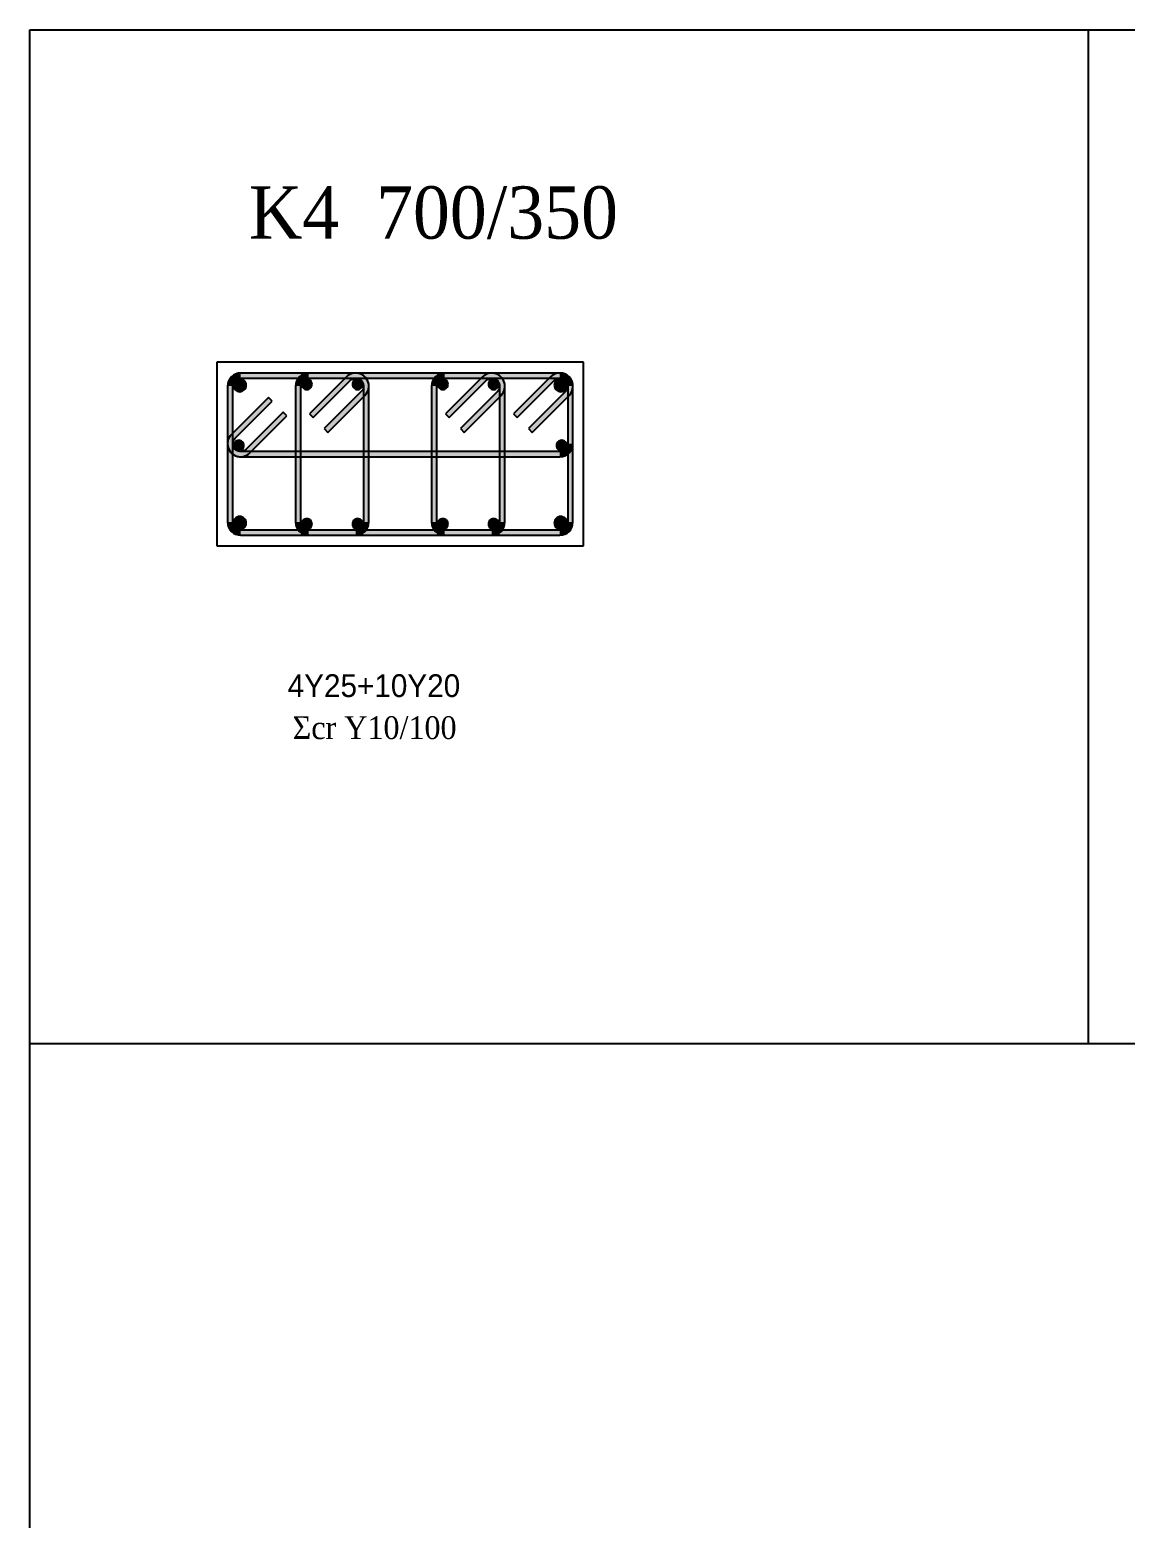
# Model space of a CAD drawing. Header units: millimetres. Extents: x -2171 to 1563, y -1758 to -1505.
# Drawn here: x -1636.59 to -1626.13, y -1604.5 to -1590.28 of the extents above; entities that cross this region are included whole.
import ezdxf

# ---------------------------------------------------------------- set-up
doc = ezdxf.new("R2010")
doc.units = ezdxf.units.MM
for name, color, linetype in [('-S_TEXT', 3, 'Continuous'), ('Col_Det', 7, 'Continuous'), ('Col_Det_4', 7, 'Continuous'), ('Col_Det_Fill', 7, 'Continuous'), ('Geo_Col_Pro_1', 7, 'Continuous')]:
    doc.layers.add(name, color=color, linetype=linetype)
doc.styles.add('S1Arl22_b_934_161', font='arial.ttf', dxfattribs={"width": 0.933629, "height": 0.002175})
doc.styles.add('S1TmsNwRmn22_b_934_161', font='times.ttf', dxfattribs={"width": 0.933629, "height": 0.002175})

msp = doc.modelspace()

# ---------------------------------------------------------------- hatches: boundary and pattern name
at = {"layer": 'Col_Det_Fill'}
for color, points in [(252, [(-1634.5796, -1593.6089), (-1634.5796, -1593.5589, 0.4142136), (-1634.7046, -1593.6839), (-1634.6546, -1593.6839, -0.4142136)]), (252, [(-1634.5796, -1593.6089), (-1634.5796, -1593.5589, 0.4142136), (-1634.7046, -1593.6839), (-1634.6546, -1593.6839, -0.4142136)]), (12, [(-1634.5259, -1593.6751, 0.4142136), (-1634.5884, -1593.6126, 0.4142136), (-1634.6509, -1593.6751, 0.4142136), (-1634.5884, -1593.7376, 0.4142136)]), (252, [(-1631.5296, -1593.6089), (-1631.5296, -1593.5589), (-1634.5796, -1593.5589), (-1634.5796, -1593.6089)]), (252, [(-1631.5296, -1593.6089), (-1631.5296, -1593.5589), (-1634.5796, -1593.5589), (-1634.5796, -1593.6089)]), (252, [(-1633.9296, -1593.6089), (-1633.9296, -1593.5589, 0.4142136), (-1634.0546, -1593.6839), (-1634.0046, -1593.6839, -0.4142136)]), (56, [(-1633.8973, -1593.6662, 0.4142136), (-1633.9473, -1593.6162, 0.4142136), (-1633.9973, -1593.6662, 0.4142136), (-1633.9473, -1593.7162, 0.4142136)]), (252, [(-1633.4796, -1593.6089), (-1633.4796, -1593.5589), (-1633.9296, -1593.5589), (-1633.9296, -1593.6089)]), (252, [(-1633.5326, -1593.6309), (-1633.568, -1593.5955), (-1633.9215, -1593.9491), (-1633.8862, -1593.9844)]), (252, [(-1633.4046, -1593.6839), (-1633.3546, -1593.6839, 0.6681786), (-1633.568, -1593.5955), (-1633.5326, -1593.6309, -0.6681786)]), (56, [(-1633.4119, -1593.6662, 0.4142136), (-1633.4619, -1593.6162, 0.4142136), (-1633.5119, -1593.6662, 0.4142136), (-1633.4619, -1593.7162, 0.4142136)]), (252, [(-1633.4266, -1593.7369), (-1633.3912, -1593.7723, 0.6681786), (-1633.4796, -1593.5589), (-1633.4796, -1593.6089, -0.6681786)]), (252, [(-1632.6296, -1593.6089), (-1632.6296, -1593.5589, 0.4142136), (-1632.7546, -1593.6839), (-1632.7046, -1593.6839, -0.4142136)]), (56, [(-1632.5973, -1593.6662, 0.4142136), (-1632.6473, -1593.6162, 0.4142136), (-1632.6973, -1593.6662, 0.4142136), (-1632.6473, -1593.7162, 0.4142136)]), (252, [(-1632.1796, -1593.6089), (-1632.1796, -1593.5589), (-1632.6296, -1593.5589), (-1632.6296, -1593.6089)]), (252, [(-1632.2326, -1593.6309), (-1632.268, -1593.5955), (-1632.6215, -1593.9491), (-1632.5862, -1593.9844)]), (252, [(-1632.1046, -1593.6839), (-1632.0546, -1593.6839, 0.6681786), (-1632.268, -1593.5955), (-1632.2326, -1593.6309, -0.6681786)]), (56, [(-1632.1119, -1593.6662, 0.4142136), (-1632.1619, -1593.6162, 0.4142136), (-1632.2119, -1593.6662, 0.4142136), (-1632.1619, -1593.7162, 0.4142136)]), (252, [(-1632.1266, -1593.7369), (-1632.0912, -1593.7723, 0.6681786), (-1632.1796, -1593.5589), (-1632.1796, -1593.6089, -0.6681786)]), (252, [(-1631.5826, -1593.6309), (-1631.618, -1593.5955), (-1631.9715, -1593.9491), (-1631.9362, -1593.9844)]), (252, [(-1631.4546, -1593.6839), (-1631.4046, -1593.6839, 0.6681786), (-1631.618, -1593.5955), (-1631.5826, -1593.6309, -0.6681786)]), (12, [(-1631.4583, -1593.6751, 0.4142136), (-1631.5208, -1593.6126, 0.4142136), (-1631.5833, -1593.6751, 0.4142136), (-1631.5208, -1593.7376, 0.4142136)]), (252, [(-1631.4766, -1593.7369), (-1631.4412, -1593.7723, 0.6681786), (-1631.5296, -1593.5589), (-1631.5296, -1593.6089, -0.6681786)]), (252, [(-1631.4546, -1593.6839), (-1631.4046, -1593.6839, 0.4142136), (-1631.5296, -1593.5589), (-1631.5296, -1593.6089, -0.4142136)]), (252, [(-1634.6546, -1593.6839), (-1634.7046, -1593.6839), (-1634.7046, -1594.9839), (-1634.6546, -1594.9839)]), (252, [(-1634.6546, -1593.6839), (-1634.7046, -1593.6839), (-1634.7046, -1594.2339), (-1634.6546, -1594.2339)]), (252, [(-1634.2791, -1593.8273), (-1634.3144, -1593.792), (-1634.668, -1594.1455), (-1634.6326, -1594.1809)]), (252, [(-1634.0046, -1593.6839), (-1634.0546, -1593.6839), (-1634.0546, -1594.9839), (-1634.0046, -1594.9839)]), (252, [(-1633.7801, -1594.0905), (-1633.7448, -1594.1258), (-1633.3912, -1593.7723), (-1633.4266, -1593.7369)]), (252, [(-1633.4046, -1594.9839), (-1633.3546, -1594.9839), (-1633.3546, -1593.6839), (-1633.4046, -1593.6839)]), (252, [(-1632.7046, -1593.6839), (-1632.7546, -1593.6839), (-1632.7546, -1594.9839), (-1632.7046, -1594.9839)]), (252, [(-1632.4801, -1594.0905), (-1632.4448, -1594.1258), (-1632.0912, -1593.7723), (-1632.1266, -1593.7369)]), (252, [(-1632.1046, -1594.9839), (-1632.0546, -1594.9839), (-1632.0546, -1593.6839), (-1632.1046, -1593.6839)]), (252, [(-1631.8301, -1594.0905), (-1631.7948, -1594.1258), (-1631.4412, -1593.7723), (-1631.4766, -1593.7369)]), (252, [(-1631.4546, -1594.9839), (-1631.4046, -1594.9839), (-1631.4046, -1593.6839), (-1631.4546, -1593.6839)]), (252, [(-1631.4546, -1594.2339), (-1631.4046, -1594.2339), (-1631.4046, -1593.6839), (-1631.4546, -1593.6839)]), (252, [(-1634.5266, -1594.2869), (-1634.4912, -1594.3223), (-1634.1377, -1593.9687), (-1634.173, -1593.9334)]), (252, [(-1634.6326, -1594.1809), (-1634.668, -1594.1455, 0.6681786), (-1634.5796, -1594.3589), (-1634.5796, -1594.3089, -0.6681786)]), (56, [(-1634.5473, -1594.2516, 0.4142136), (-1634.5973, -1594.2016, 0.4142136), (-1634.6473, -1594.2516, 0.4142136), (-1634.5973, -1594.3016, 0.4142136)]), (56, [(-1631.4619, -1594.2516, 0.4142136), (-1631.5119, -1594.2016, 0.4142136), (-1631.5619, -1594.2516, 0.4142136), (-1631.5119, -1594.3016, 0.4142136)]), (252, [(-1634.6546, -1594.2339), (-1634.7046, -1594.2339, 0.6681786), (-1634.4912, -1594.3223), (-1634.5266, -1594.2869, -0.6681786)]), (252, [(-1634.5796, -1594.3089), (-1634.5796, -1594.3589), (-1631.5296, -1594.3589), (-1631.5296, -1594.3089)]), (252, [(-1631.5296, -1594.3089), (-1631.5296, -1594.3589, 0.4142136), (-1631.4046, -1594.2339), (-1631.4546, -1594.2339, -0.4142136)]), (12, [(-1634.5259, -1594.9927, 0.4142136), (-1634.5884, -1594.9302, 0.4142136), (-1634.6509, -1594.9927, 0.4142136), (-1634.5884, -1595.0552, 0.4142136)]), (12, [(-1631.4583, -1594.9927, 0.4142136), (-1631.5208, -1594.9302, 0.4142136), (-1631.5833, -1594.9927, 0.4142136), (-1631.5208, -1595.0552, 0.4142136)]), (252, [(-1634.6546, -1594.9839), (-1634.7046, -1594.9839, 0.4142136), (-1634.5796, -1595.1089), (-1634.5796, -1595.0589, -0.4142136)]), (252, [(-1634.5796, -1595.0589), (-1634.5796, -1595.1089), (-1631.5296, -1595.1089), (-1631.5296, -1595.0589)]), (252, [(-1634.0046, -1594.9839), (-1634.0546, -1594.9839, 0.4142136), (-1633.9296, -1595.1089), (-1633.9296, -1595.0589, -0.4142136)]), (56, [(-1633.8973, -1595.0016, 0.4142136), (-1633.9473, -1594.9516, 0.4142136), (-1633.9973, -1595.0016, 0.4142136), (-1633.9473, -1595.0516, 0.4142136)]), (252, [(-1633.9296, -1595.0589), (-1633.9296, -1595.1089), (-1633.4796, -1595.1089), (-1633.4796, -1595.0589)]), (56, [(-1633.4119, -1595.0016, 0.4142136), (-1633.4619, -1594.9516, 0.4142136), (-1633.5119, -1595.0016, 0.4142136), (-1633.4619, -1595.0516, 0.4142136)]), (252, [(-1633.4796, -1595.0589), (-1633.4796, -1595.1089, 0.4142136), (-1633.3546, -1594.9839), (-1633.4046, -1594.9839, -0.4142136)]), (252, [(-1632.7046, -1594.9839), (-1632.7546, -1594.9839, 0.4142136), (-1632.6296, -1595.1089), (-1632.6296, -1595.0589, -0.4142136)]), (56, [(-1632.5973, -1595.0016, 0.4142136), (-1632.6473, -1594.9516, 0.4142136), (-1632.6973, -1595.0016, 0.4142136), (-1632.6473, -1595.0516, 0.4142136)]), (252, [(-1632.6296, -1595.0589), (-1632.6296, -1595.1089), (-1632.1796, -1595.1089), (-1632.1796, -1595.0589)]), (56, [(-1632.1119, -1595.0016, 0.4142136), (-1632.1619, -1594.9516, 0.4142136), (-1632.2119, -1595.0016, 0.4142136), (-1632.1619, -1595.0516, 0.4142136)]), (252, [(-1632.1796, -1595.0589), (-1632.1796, -1595.1089, 0.4142136), (-1632.0546, -1594.9839), (-1632.1046, -1594.9839, -0.4142136)]), (252, [(-1631.5296, -1595.0589), (-1631.5296, -1595.1089, 0.4142136), (-1631.4046, -1594.9839), (-1631.4546, -1594.9839, -0.4142136)])]:
    msp.add_hatch(color=color, dxfattribs=at).paths.add_polyline_path(points)

# ---------------------------------------------------------------- linework, layer by layer
at = {"layer": '-S_TEXT', "ltscale": 5}
msp.add_lwpolyline([(-1636.594, -1590.2786), (-1578.4465, -1590.2786), (-1578.4465, -1630.3233), (-1636.594, -1630.3233)], close=True, dxfattribs=at)
at = {"layer": 'Col_Det', "color": 7, "elevation": 14.25}
for points in [[(-1631.3021, -1593.4564), (-1634.8071, -1593.4564)], [(-1634.8071, -1593.4564), (-1634.8071, -1595.2114)], [(-1631.3021, -1595.2114), (-1631.3021, -1593.4564)], [(-1631.5296, -1593.5589), (-1634.5796, -1593.5589)], [(-1631.5296, -1593.5589), (-1634.5796, -1593.5589)], [(-1634.5796, -1593.6089), (-1631.5296, -1593.6089)], [(-1634.5796, -1593.6089), (-1631.5296, -1593.6089)], [(-1633.4796, -1593.5589), (-1633.9296, -1593.5589)], [(-1633.9296, -1593.6089), (-1633.4796, -1593.6089)], [(-1633.568, -1593.5955), (-1633.9215, -1593.9491)], [(-1633.8862, -1593.9844), (-1633.5326, -1593.6309)], [(-1632.1796, -1593.5589), (-1632.6296, -1593.5589)], [(-1632.6296, -1593.6089), (-1632.1796, -1593.6089)], [(-1632.268, -1593.5955), (-1632.6215, -1593.9491)], [(-1632.5862, -1593.9844), (-1632.2326, -1593.6309)], [(-1631.618, -1593.5955), (-1631.9715, -1593.9491)], [(-1631.9362, -1593.9844), (-1631.5826, -1593.6309)], [(-1634.7046, -1593.6839), (-1634.7046, -1594.9839)], [(-1634.7046, -1593.6839), (-1634.7046, -1594.2339)], [(-1634.3144, -1593.792), (-1634.668, -1594.1455)], [(-1634.6546, -1594.9839), (-1634.6546, -1593.6839)], [(-1634.6546, -1594.2339), (-1634.6546, -1593.6839)], [(-1634.2791, -1593.8273), (-1634.3144, -1593.792)], [(-1634.0546, -1593.6839), (-1634.0546, -1594.9839)], [(-1634.0046, -1594.9839), (-1634.0046, -1593.6839)], [(-1633.4266, -1593.7369), (-1633.7801, -1594.0905)], [(-1633.7448, -1594.1258), (-1633.3912, -1593.7723)], [(-1633.4046, -1593.6839), (-1633.4046, -1594.9839)], [(-1633.3546, -1594.9839), (-1633.3546, -1593.6839)], [(-1632.7546, -1593.6839), (-1632.7546, -1594.9839)], [(-1632.7046, -1594.9839), (-1632.7046, -1593.6839)], [(-1632.1266, -1593.7369), (-1632.4801, -1594.0905)], [(-1632.4448, -1594.1258), (-1632.0912, -1593.7723)], [(-1632.1046, -1593.6839), (-1632.1046, -1594.9839)], [(-1632.0546, -1594.9839), (-1632.0546, -1593.6839)], [(-1631.4766, -1593.7369), (-1631.8301, -1594.0905)], [(-1631.7948, -1594.1258), (-1631.4412, -1593.7723)], [(-1631.4546, -1593.6839), (-1631.4546, -1594.9839)], [(-1631.4546, -1593.6839), (-1631.4546, -1594.2339)], [(-1631.4046, -1594.9839), (-1631.4046, -1593.6839)], [(-1631.4046, -1594.2339), (-1631.4046, -1593.6839)], [(-1634.6326, -1594.1809), (-1634.2791, -1593.8273)], [(-1634.173, -1593.9334), (-1634.5266, -1594.2869)], [(-1634.1377, -1593.9687), (-1634.173, -1593.9334)], [(-1634.4912, -1594.3223), (-1634.1377, -1593.9687)], [(-1633.9215, -1593.9491), (-1633.8862, -1593.9844)], [(-1632.6215, -1593.9491), (-1632.5862, -1593.9844)], [(-1631.9715, -1593.9491), (-1631.9362, -1593.9844)], [(-1633.7801, -1594.0905), (-1633.7448, -1594.1258)], [(-1632.4801, -1594.0905), (-1632.4448, -1594.1258)], [(-1631.8301, -1594.0905), (-1631.7948, -1594.1258)], [(-1631.5296, -1594.3089), (-1634.5796, -1594.3089)], [(-1634.5796, -1594.3589), (-1631.5296, -1594.3589)], [(-1631.5296, -1595.0589), (-1634.5796, -1595.0589)], [(-1633.4796, -1595.0589), (-1633.9296, -1595.0589)], [(-1632.1796, -1595.0589), (-1632.6296, -1595.0589)], [(-1634.8071, -1595.2114), (-1631.3021, -1595.2114)], [(-1634.5796, -1595.1089), (-1631.5296, -1595.1089)], [(-1633.9296, -1595.1089), (-1633.4796, -1595.1089)], [(-1632.6296, -1595.1089), (-1632.1796, -1595.1089)]]:
    msp.add_lwpolyline(points, dxfattribs=at)
for points in [[(-1634.5796, -1593.5589, 0.4142136), (-1634.7046, -1593.6839)], [(-1634.5796, -1593.5589, 0.4142136), (-1634.7046, -1593.6839)], [(-1634.6546, -1593.6839, -0.4142136), (-1634.5796, -1593.6089, -0.4142136)], [(-1634.6546, -1593.6839, -0.4142136), (-1634.5796, -1593.6089, -0.4142136)], [(-1634.5884, -1593.6126, 0.4142136), (-1634.6509, -1593.6751, 0.4142136)], [(-1634.5259, -1593.6751, 0.4142136), (-1634.5884, -1593.6126, 0.4142136)], [(-1633.9296, -1593.5589, 0.4142136), (-1634.0546, -1593.6839)], [(-1634.0046, -1593.6839, -0.4142136), (-1633.9296, -1593.6089, -0.4142136)], [(-1633.9473, -1593.6162, 0.4142136), (-1633.9973, -1593.6662, 0.4142136)], [(-1633.8973, -1593.6662, 0.4142136), (-1633.9473, -1593.6162, 0.4142136)], [(-1633.3546, -1593.6839, 0.6681786), (-1633.568, -1593.5955)], [(-1633.5326, -1593.6309, -0.6681786), (-1633.4046, -1593.6839, -0.6681786)], [(-1633.4619, -1593.6162, 0.4142136), (-1633.5119, -1593.6662, 0.4142136)], [(-1633.3912, -1593.7723, 0.6681786), (-1633.4796, -1593.5589)], [(-1633.4796, -1593.6089, -0.6681786), (-1633.4266, -1593.7369, -0.6681786)], [(-1633.4119, -1593.6662, 0.4142136), (-1633.4619, -1593.6162, 0.4142136)], [(-1632.6296, -1593.5589, 0.4142136), (-1632.7546, -1593.6839)], [(-1632.7046, -1593.6839, -0.4142136), (-1632.6296, -1593.6089, -0.4142136)], [(-1632.6473, -1593.6162, 0.4142136), (-1632.6973, -1593.6662, 0.4142136)], [(-1632.5973, -1593.6662, 0.4142136), (-1632.6473, -1593.6162, 0.4142136)], [(-1632.0546, -1593.6839, 0.6681786), (-1632.268, -1593.5955)], [(-1632.2326, -1593.6309, -0.6681786), (-1632.1046, -1593.6839, -0.6681786)], [(-1632.1619, -1593.6162, 0.4142136), (-1632.2119, -1593.6662, 0.4142136)], [(-1632.0912, -1593.7723, 0.6681786), (-1632.1796, -1593.5589)], [(-1632.1796, -1593.6089, -0.6681786), (-1632.1266, -1593.7369, -0.6681786)], [(-1632.1119, -1593.6662, 0.4142136), (-1632.1619, -1593.6162, 0.4142136)], [(-1631.4046, -1593.6839, 0.6681786), (-1631.618, -1593.5955)], [(-1631.5208, -1593.6126, 0.4142136), (-1631.5833, -1593.6751, 0.4142136)], [(-1631.5826, -1593.6309, -0.6681786), (-1631.4546, -1593.6839, -0.6681786)], [(-1631.4412, -1593.7723, 0.6681786), (-1631.5296, -1593.5589)], [(-1631.4046, -1593.6839, 0.4142136), (-1631.5296, -1593.5589)], [(-1631.5296, -1593.6089, -0.6681786), (-1631.4766, -1593.7369, -0.6681786)], [(-1631.5296, -1593.6089, -0.4142136), (-1631.4546, -1593.6839, -0.4142136)], [(-1631.4583, -1593.6751, 0.4142136), (-1631.5208, -1593.6126, 0.4142136)], [(-1634.6509, -1593.6751, 0.4142136), (-1634.5884, -1593.7376, 0.4142136)], [(-1634.5884, -1593.7376, 0.4142136), (-1634.5259, -1593.6751, 0.4142136)], [(-1633.9973, -1593.6662, 0.4142136), (-1633.9473, -1593.7162, 0.4142136)], [(-1633.9473, -1593.7162, 0.4142136), (-1633.8973, -1593.6662, 0.4142136)], [(-1633.5119, -1593.6662, 0.4142136), (-1633.4619, -1593.7162, 0.4142136)], [(-1633.4619, -1593.7162, 0.4142136), (-1633.4119, -1593.6662, 0.4142136)], [(-1632.6973, -1593.6662, 0.4142136), (-1632.6473, -1593.7162, 0.4142136)], [(-1632.6473, -1593.7162, 0.4142136), (-1632.5973, -1593.6662, 0.4142136)], [(-1632.2119, -1593.6662, 0.4142136), (-1632.1619, -1593.7162, 0.4142136)], [(-1632.1619, -1593.7162, 0.4142136), (-1632.1119, -1593.6662, 0.4142136)], [(-1631.5833, -1593.6751, 0.4142136), (-1631.5208, -1593.7376, 0.4142136)], [(-1631.5208, -1593.7376, 0.4142136), (-1631.4583, -1593.6751, 0.4142136)], [(-1634.668, -1594.1455, 0.6681786), (-1634.5796, -1594.3589)], [(-1634.5796, -1594.3089, -0.6681786), (-1634.6326, -1594.1809, -0.6681786)], [(-1634.5973, -1594.2016, 0.4142136), (-1634.6473, -1594.2516, 0.4142136)], [(-1634.5473, -1594.2516, 0.4142136), (-1634.5973, -1594.2016, 0.4142136)], [(-1631.5119, -1594.2016, 0.4142136), (-1631.5619, -1594.2516, 0.4142136)], [(-1631.4619, -1594.2516, 0.4142136), (-1631.5119, -1594.2016, 0.4142136)], [(-1634.7046, -1594.2339, 0.6681786), (-1634.4912, -1594.3223)], [(-1634.5266, -1594.2869, -0.6681786), (-1634.6546, -1594.2339, -0.6681786)], [(-1634.6473, -1594.2516, 0.4142136), (-1634.5973, -1594.3016, 0.4142136)], [(-1634.5973, -1594.3016, 0.4142136), (-1634.5473, -1594.2516, 0.4142136)], [(-1631.5619, -1594.2516, 0.4142136), (-1631.5119, -1594.3016, 0.4142136)], [(-1631.5296, -1594.3589, 0.4142136), (-1631.4046, -1594.2339)], [(-1631.4546, -1594.2339, -0.4142136), (-1631.5296, -1594.3089, -0.4142136)], [(-1631.5119, -1594.3016, 0.4142136), (-1631.4619, -1594.2516, 0.4142136)], [(-1634.5884, -1594.9302, 0.4142136), (-1634.6509, -1594.9927, 0.4142136)], [(-1634.5259, -1594.9927, 0.4142136), (-1634.5884, -1594.9302, 0.4142136)], [(-1631.5208, -1594.9302, 0.4142136), (-1631.5833, -1594.9927, 0.4142136)], [(-1631.4583, -1594.9927, 0.4142136), (-1631.5208, -1594.9302, 0.4142136)], [(-1634.7046, -1594.9839, 0.4142136), (-1634.5796, -1595.1089)], [(-1634.5796, -1595.0589, -0.4142136), (-1634.6546, -1594.9839, -0.4142136)], [(-1634.6509, -1594.9927, 0.4142136), (-1634.5884, -1595.0552, 0.4142136)], [(-1634.5884, -1595.0552, 0.4142136), (-1634.5259, -1594.9927, 0.4142136)], [(-1634.0546, -1594.9839, 0.4142136), (-1633.9296, -1595.1089)], [(-1633.9296, -1595.0589, -0.4142136), (-1634.0046, -1594.9839, -0.4142136)], [(-1633.9473, -1594.9516, 0.4142136), (-1633.9973, -1595.0016, 0.4142136)], [(-1633.9973, -1595.0016, 0.4142136), (-1633.9473, -1595.0516, 0.4142136)], [(-1633.8973, -1595.0016, 0.4142136), (-1633.9473, -1594.9516, 0.4142136)], [(-1633.9473, -1595.0516, 0.4142136), (-1633.8973, -1595.0016, 0.4142136)], [(-1633.4619, -1594.9516, 0.4142136), (-1633.5119, -1595.0016, 0.4142136)], [(-1633.5119, -1595.0016, 0.4142136), (-1633.4619, -1595.0516, 0.4142136)], [(-1633.4796, -1595.1089, 0.4142136), (-1633.3546, -1594.9839)], [(-1633.4046, -1594.9839, -0.4142136), (-1633.4796, -1595.0589, -0.4142136)], [(-1633.4119, -1595.0016, 0.4142136), (-1633.4619, -1594.9516, 0.4142136)], [(-1633.4619, -1595.0516, 0.4142136), (-1633.4119, -1595.0016, 0.4142136)], [(-1632.7546, -1594.9839, 0.4142136), (-1632.6296, -1595.1089)], [(-1632.6296, -1595.0589, -0.4142136), (-1632.7046, -1594.9839, -0.4142136)], [(-1632.6473, -1594.9516, 0.4142136), (-1632.6973, -1595.0016, 0.4142136)], [(-1632.6973, -1595.0016, 0.4142136), (-1632.6473, -1595.0516, 0.4142136)], [(-1632.5973, -1595.0016, 0.4142136), (-1632.6473, -1594.9516, 0.4142136)], [(-1632.6473, -1595.0516, 0.4142136), (-1632.5973, -1595.0016, 0.4142136)], [(-1632.1619, -1594.9516, 0.4142136), (-1632.2119, -1595.0016, 0.4142136)], [(-1632.2119, -1595.0016, 0.4142136), (-1632.1619, -1595.0516, 0.4142136)], [(-1632.1796, -1595.1089, 0.4142136), (-1632.0546, -1594.9839)], [(-1632.1046, -1594.9839, -0.4142136), (-1632.1796, -1595.0589, -0.4142136)], [(-1632.1119, -1595.0016, 0.4142136), (-1632.1619, -1594.9516, 0.4142136)], [(-1632.1619, -1595.0516, 0.4142136), (-1632.1119, -1595.0016, 0.4142136)], [(-1631.5833, -1594.9927, 0.4142136), (-1631.5208, -1595.0552, 0.4142136)], [(-1631.5296, -1595.1089, 0.4142136), (-1631.4046, -1594.9839)], [(-1631.4546, -1594.9839, -0.4142136), (-1631.5296, -1595.0589, -0.4142136)], [(-1631.5208, -1595.0552, 0.4142136), (-1631.4583, -1594.9927, 0.4142136)]]:
    msp.add_lwpolyline(points, format="xyb", dxfattribs=at)
at = {"layer": 'Geo_Col_Pro_1', "color": 4, "linetype": 'Continuous', "ltscale": 0.5}
for p, q in [((-1626.4815, -1590.2786), (-1626.4815, -1599.965)), ((-1636.594, -1599.965), (-1578.4465, -1599.965))]:
    msp.add_line(p, q, dxfattribs=at)

# ---------------------------------------------------------------- texts
at = {"layer": 'Col_Det', "color": 7, "width": 0.933629}
for s, style, p in [('4Y25+10Y20', 'S1Arl22_b_934_161', (-1634.1298, -1596.6551)), ('Σcr Y10/100', 'S1TmsNwRmn22_b_934_161', (-1634.083, -1597.0565))]:
    msp.add_text(s, height=0.2175, dxfattribs=dict(at, style=style)).set_placement(p)
at = {"layer": 'Col_Det_4', "color": 1, "style": 'S1TmsNwRmn22_b_934_161', "width": 0.933629}
msp.add_text(' Κ4  700/350', height=0.5, dxfattribs=at).set_placement((-1634.6758, -1592.2748))

doc.saveas('drawing.dxf')
